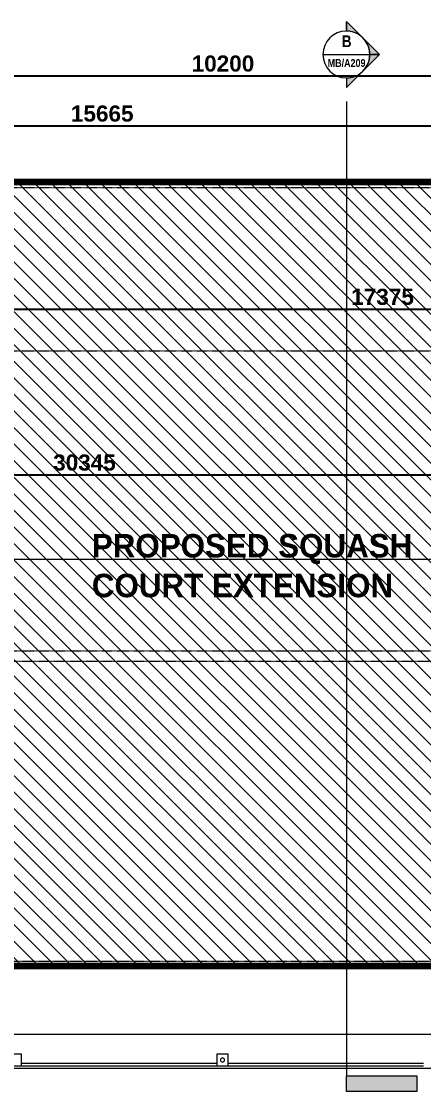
# Model space of a CAD drawing. Header units: inches. Extents: x 22 to 382261, y 22 to 371281.
# Drawn here: x 40717 to 49467, y 237327 to 260621 of the extents above; entities that cross this region are included whole.
import ezdxf

# ---------------------------------------------------------------- set-up
doc = ezdxf.new("R2010")
doc.units = ezdxf.units.IN
doc.header["$MEASUREMENT"] = 0
doc.linetypes.add('Grid Line 1_2_', pattern=[22.225, 12.7, -3.175, 3.175, -3.175])
for name, color, linetype, lineweight in [('A-ANNO-DIMS', 211, 'Continuous', 9), ('A-DETL-GENF', 92, 'Continuous', 9), ('A-DETL-THIN', 151, 'Continuous', 9), ('A-GLAZ', 151, 'Continuous', 9), ('A-GLAZ-SILL', 1, 'Continuous', 9), ('G-ANNO-SYMB', 111, 'Continuous', 9), ('G-ANNO-TEXT', 231, 'Continuous', 9), ('Q-CASE', 31, 'Continuous', 9), ('S-GRID', 1, 'Continuous', 9)]:
    doc.layers.add(name, color=color, linetype=linetype, lineweight=lineweight)
doc.styles.add('Arial Narrow_B', font='ARIALNB.TTF', dxfattribs={"height": 255})
doc.styles.add('Arial Narrow_B_1', font='ARIALNB.TTF', dxfattribs={"height": 170})
doc.styles.add('Arial_B', font='arialbd.ttf', dxfattribs={"height": 350.793651})
doc.styles.add('Century Gothic_B', font='GOTHICB.TTF', dxfattribs={"height": 510})
doc.dimstyles.new('2', dxfattribs={"dimscale": 304.8, "dimtxt": 346.888196, "dimasz": 0.221354, "dimexe": 1.338583, "dimexo": 0.0625, "dimgap": 0.278871, "dimtad": 1, "dimdec": 0, "dimzin": 0, "dimdsep": 46, "dimtxsty": 'Arial_B', "dimblk1": 'OBLIQUE', "dimblk2": 'OBLIQUE', "dimsah": 1, "dimcen": 0.09, "dimdle": 0.557743, "dimazin": 0, "dimtfac": 1, "dimtdec": 4, "dimtix": 1, "dimtmove": 0, "dimatfit": 3, "dimfxl": 0.557743, "dimfxlon": 1, "dimtvp": 1, "dimtolj": 1, "dimtzin": 0, "dimarcsym": 2})

# ---------------------------------------------------------------- blocks, each defined once
blk = doc.blocks.new('Windows_Sgl_Plain - 750 by 600-438113-SITE PLAN')
at = {"layer": 'A-GLAZ'}
for p, q in [((-375, -161), (-375, -123)), ((375, -161), (-375, -161)), ((375, -123), (375, -161))]:
    blk.add_line(p, q, dxfattribs=at)
at = {"layer": 'A-GLAZ-SILL'}
for p, q in [((-375, -161), (-375, -125)), ((375, -161), (-375, -161)), ((375, -125), (375, -161))]:
    blk.add_line(p, q, dxfattribs=at)
blk = doc.blocks.new('Dbl Plain - 1200 by 600-438114-SITE PLAN')
at = {"layer": 'A-GLAZ-SILL'}
for p, q in [((-885, -161), (-885, -125)), ((315, -161), (-885, -161)), ((315, -125), (315, -161))]:
    blk.add_line(p, q, dxfattribs=at)
blk = doc.blocks.new('Dbl Plain - 1200 by 600-438118-SITE PLAN')
at = {"layer": 'A-GLAZ-SILL'}
for p, q in [((315, 161), (-885, 161)), ((-885, 161), (-885, 125)), ((315, 125), (315, 161))]:
    blk.add_line(p, q, dxfattribs=at)
blk = doc.blocks.new('Casework 1 - Casework 1-382926-SITE PLAN')
at = {"layer": 'Q-CASE'}
for p, q in [((2281, -6742), (2031, -6742)), ((2281, -6992), (2281, -6742)), ((6781, -6742), (6531, -6742)), ((6531, -6742), (6531, -6992)), ((6781, -6992), (6781, -6742)), ((6531, -6939), (2281, -6939)), ((11031, -6939), (6781, -6939)), ((-14769, -7042), (26823, -7042)), ((2031, -6992), (2281, -6992)), ((2281, -6992), (6531, -6992)), ((6531, -6992), (6781, -6992)), ((6781, -6992), (11031, -6992))]:
    blk.add_line(p, q, dxfattribs=at)
at = {"layer": 'Q-CASE', "lineweight": 18}
for start, end in [(0, 180), (180, 0)]:
    blk.add_arc((6656, -6867), 45, start, end, dxfattribs=at)
blk = doc.blocks.new('Casework 6 - Casework 6-529220-SITE PLAN')
at = {"layer": 'Q-CASE'}
blk.add_line((14899, -6310), (-11421, -6310), dxfattribs=at)
blk = doc.blocks.new('Section - M_Section Tail - Filled-28045-SITE PLAN')
at = {"layer": 'G-ANNO-SYMB'}
blk.add_hatch(color=256, dxfattribs=at).paths.add_polyline_path([(0, 9), (0, 0), (-2, 0), (-2, 9)])
for p, q in [((0, 9), (-2, 9)), ((-2, 9), (-2, 0)), ((0, 0), (0, 9)), ((-2, 0), (0, 0))]:
    blk.add_line(p, q, dxfattribs=at)
blk = doc.blocks.new('Section - M_Section Head - Filled 2-912447-SITE PLAN')
at = {"layer": 'G-ANNO-SYMB'}
h = blk.add_hatch(color=256, dxfattribs=at)
edge = h.paths.add_edge_path()
edge.add_line((-6, 4.24), (-6, 3))
edge.add_arc((-6, 0), 3, 90, 135)
edge.add_line((-8.12, 2.12), (-6, 4.24))
h = blk.add_hatch(color=256, dxfattribs=at)
edge = h.paths.add_edge_path()
edge.add_line((-6, 4.24), (-3.88, 2.12))
edge.add_arc((-6, 0), 3, 45, 90)
edge.add_line((-6, 3), (-6, 4.24))
h = blk.add_hatch(color=256, dxfattribs=at)
edge = h.paths.add_edge_path()
edge.add_line((-10.24, 0), (-8.12, 2.12))
edge.add_arc((-6, 0), 3, 135, 180)
edge.add_line((-9, 0), (-10.24, 0))
h = blk.add_hatch(color=256, dxfattribs=at)
edge = h.paths.add_edge_path()
edge.add_line((-1.76, 0), (-3, 0))
edge.add_arc((-6, 0), 3, 360, 405)
edge.add_line((-3.88, 2.12), (-1.76, 0))
for p, q in [((-6, 4.24), (-10.24, 0)), ((-6, 4.24), (-8.12, 2.12)), ((-6, 3), (-6, 4.24)), ((-6, 4.24), (-6, 3)), ((-3.88, 2.12), (-6, 4.24)), ((-6, 4.24), (-1.76, 0)), ((-8.12, 2.12), (-10.24, 0)), ((-1.76, 0), (-3.88, 2.12)), ((-10.24, 0), (-9, 0)), ((-3, 0), (-1.76, 0)), ((-9, 0), (-10.24, 0)), ((-3, 0), (-1.76, 0))]:
    blk.add_line(p, q, dxfattribs=at)
for start, end in [(360, 180), (90, 135), (45, 90), (135, 180), (360, 45), (180, 360)]:
    blk.add_arc((-6, 0), 3, start, end, dxfattribs=at)
blk = doc.blocks.new('_Oblique')
at = {"color": 0, "linetype": 'ByBlock', "lineweight": -2}
blk.add_line((-0.5, -0.5), (0.5, 0.5), dxfattribs=at)
blk = doc.blocks.new('*D4661')
at = {"layer": 'A-ANNO-DIMS', "color": 0, "lineweight": -2, "transparency": 16777216}
for p, q in [((39887, 254209), (39887, 254768)), ((57262, 254511), (57262, 253952)), ((39717, 254360), (57432, 254360))]:
    blk.add_line(p, q, dxfattribs=at)
at = {"layer": 'Defpoints', "color": 0, "transparency": 16777216}
for p in [(57262, 254530), (39887, 254190), (57262, 254360)]:
    blk.add_point(p, dxfattribs=at)
at = {"layer": 'A-ANNO-DIMS', "color": 0, "lineweight": -2, "transparency": 16777216, "xscale": 67.46874999999999, "yscale": 67.46874999999999, "zscale": 67.46874999999999, "rotation": 180}
blk.add_blockref('_Oblique', (39887, 254360), dxfattribs=at)
at = {"layer": 'A-ANNO-DIMS', "color": 0, "lineweight": -2, "transparency": 16777216, "xscale": 67.46874999999999, "yscale": 67.46874999999999, "zscale": 67.46874999999999}
blk.add_blockref('_Oblique', (57262, 254360), dxfattribs=at)
at = {"layer": 'A-ANNO-DIMS', "color": 0, "transparency": 16777216, "insert": (48574, 254624), "char_height": 350.8, "width": 1585.77, "attachment_point": 5, "style": 'Arial_B'}
blk.add_mtext('\\A1;17375', dxfattribs=at)
blk = doc.blocks.new('*D4665')
at = {"layer": 'A-ANNO-DIMS', "color": 0, "lineweight": -2, "transparency": 16777216}
for p, q in [((34642, 258199), (34642, 258758)), ((50307, 258199), (50307, 258758)), ((34472, 258350), (50477, 258350))]:
    blk.add_line(p, q, dxfattribs=at)
at = {"layer": 'Defpoints', "color": 0, "transparency": 16777216}
for p in [(50307, 258350), (34642, 258180), (50307, 258180)]:
    blk.add_point(p, dxfattribs=at)
at = {"layer": 'A-ANNO-DIMS', "color": 0, "lineweight": -2, "transparency": 16777216, "xscale": 67.46874999999999, "yscale": 67.46874999999999, "zscale": 67.46874999999999, "rotation": 180}
blk.add_blockref('_Oblique', (34642, 258350), dxfattribs=at)
at = {"layer": 'A-ANNO-DIMS', "color": 0, "lineweight": -2, "transparency": 16777216, "xscale": 67.46874999999999, "yscale": 67.46874999999999, "zscale": 67.46874999999999}
blk.add_blockref('_Oblique', (50307, 258350), dxfattribs=at)
at = {"layer": 'A-ANNO-DIMS', "color": 0, "transparency": 16777216, "insert": (42475, 258614), "char_height": 350.8, "width": 1585.77, "attachment_point": 5, "style": 'Arial_B'}
blk.add_mtext('\\A1;15665', dxfattribs=at)
blk = doc.blocks.new('*D4668')
at = {"layer": 'A-ANNO-DIMS', "color": 0, "lineweight": -2, "transparency": 16777216}
for p, q in [((26917, 250904), (26917, 250345)), ((57262, 250904), (57262, 250345)), ((26747, 250753), (57432, 250753))]:
    blk.add_line(p, q, dxfattribs=at)
at = {"layer": 'Defpoints', "color": 0, "transparency": 16777216}
for p in [(26917, 250923), (57262, 250923), (57262, 250753)]:
    blk.add_point(p, dxfattribs=at)
at = {"layer": 'A-ANNO-DIMS', "color": 0, "lineweight": -2, "transparency": 16777216, "xscale": 67.46874999999999, "yscale": 67.46874999999999, "zscale": 67.46874999999999, "rotation": 180}
blk.add_blockref('_Oblique', (26917, 250753), dxfattribs=at)
at = {"layer": 'A-ANNO-DIMS', "color": 0, "lineweight": -2, "transparency": 16777216, "xscale": 67.46874999999999, "yscale": 67.46874999999999, "zscale": 67.46874999999999}
blk.add_blockref('_Oblique', (57262, 250753), dxfattribs=at)
at = {"layer": 'A-ANNO-DIMS', "color": 0, "transparency": 16777216, "insert": (42089, 251017), "char_height": 350.8, "width": 1585.77, "attachment_point": 5, "style": 'Arial_B'}
blk.add_mtext('\\A1;30345', dxfattribs=at)
blk = doc.blocks.new('*D4679')
at = {"layer": 'A-ANNO-DIMS', "color": 0, "lineweight": -2, "transparency": 16777216}
for p, q in [((50202, 259287), (50202, 259846)), ((40002, 259589), (40002, 259030)), ((39832, 259438), (50372, 259438))]:
    blk.add_line(p, q, dxfattribs=at)
at = {"layer": 'Defpoints', "color": 0, "transparency": 16777216}
for p in [(40002, 259608), (50202, 259438), (50202, 259268)]:
    blk.add_point(p, dxfattribs=at)
at = {"layer": 'A-ANNO-DIMS', "color": 0, "lineweight": -2, "transparency": 16777216, "xscale": 67.46874999999999, "yscale": 67.46874999999999, "zscale": 67.46874999999999, "rotation": 180}
blk.add_blockref('_Oblique', (40002, 259438), dxfattribs=at)
at = {"layer": 'A-ANNO-DIMS', "color": 0, "lineweight": -2, "transparency": 16777216, "xscale": 67.46874999999999, "yscale": 67.46874999999999, "zscale": 67.46874999999999}
blk.add_blockref('_Oblique', (50202, 259438), dxfattribs=at)
at = {"layer": 'A-ANNO-DIMS', "color": 0, "transparency": 16777216, "insert": (45102, 259702), "char_height": 350.8, "width": 1585.77, "attachment_point": 5, "style": 'Arial_B'}
blk.add_mtext('\\A1;10200', dxfattribs=at)

msp = doc.modelspace()

# ---------------------------------------------------------------- hatches: boundary and pattern name
at = {"layer": 'A-DETL-GENF'}
h = msp.add_hatch(dxfattribs=at)
h.set_pattern_fill('FP_4', color=174, style=0, pattern_type=2)
h.set_pattern_definition([(135, (38435.66, 244880.6), (-180.3122, -180.3122), [])])
h.paths.add_polyline_path([(39886.9, 240061.3), (57261.9, 240061.3), (57261.9, 257118.8), (52556.9, 257118.8), (52556.9, 258018.8), (50307.3, 258018.8), (50307.3, 257118.8), (34641.9, 257118.8), (34641.9, 256413.8), (33741.9, 256413.8), (33741.9, 253563.8), (39886.9, 253563.8), (39886.9, 240200.9)])

# ---------------------------------------------------------------- linework, layer by layer
at = {"layer": 'A-DETL-THIN', "color": 164, "lineweight": 140}
for p, q in [((50307.3, 257118.8), (34641.9, 257118.8)), ((39886.9, 240061.3), (57261.9, 240061.3))]:
    msp.add_line(p, q, dxfattribs=at)
at = {"layer": 'G-ANNO-SYMB'}
for p, q in [((47276.7, 259900.2), (48296.7, 259900.2)), ((47786.7, 258880.2), (47786.7, 237667.3)), ((25302.5, 248913.8), (62301.7, 248913.8))]:
    msp.add_line(p, q, dxfattribs=at)
at = {"layer": 'S-GRID', "linetype": 'Grid Line 1_2_'}
for p, q in [((25351.9, 257003.8), (64314.8, 257003.8)), ((25351.9, 253448.8), (64314.8, 253448.8)), ((25351.9, 246918.8), (64314.8, 246918.8)), ((25351.9, 246698.8), (62155.8, 246698.8)), ((25351.9, 240168.8), (64314.8, 240168.8))]:
    msp.add_line(p, q, dxfattribs=at)

# ---------------------------------------------------------------- block references
at = {"layer": 'A-GLAZ', "rotation": 180}
for p in [(41316.9, 256995.3), (42366.9, 256995.3), (43416.9, 256995.3)]:
    msp.add_blockref('Windows_Sgl_Plain - 750 by 600-438113-SITE PLAN', p, dxfattribs=at)
at = {"layer": 'A-GLAZ-SILL', "rotation": 180}
for p in [(44481.9, 256995.3), (48021.9, 256995.3)]:
    msp.add_blockref('Dbl Plain - 1200 by 600-438114-SITE PLAN', p, dxfattribs=at)
at = {"layer": 'A-GLAZ-SILL'}
msp.add_blockref('Dbl Plain - 1200 by 600-438118-SITE PLAN', (46481.9, 256995.3), dxfattribs=at)
at = {"layer": 'G-ANNO-SYMB', "xscale": 169.9999999999999, "yscale": 169.9999999999999, "zscale": 169.9999999999999, "rotation": 269.9999999999995}
msp.add_blockref('Section - M_Section Head - Filled 2-912447-SITE PLAN', (47786.7, 258880.2), dxfattribs=at)
at = {"layer": 'G-ANNO-SYMB', "extrusion": (0, 0, -1), "xscale": 169.9999999999999, "yscale": 169.9999999999999, "zscale": 169.9999999999999, "rotation": 90.00000000000064}
msp.add_blockref('Section - M_Section Tail - Filled-28045-SITE PLAN', (-47786.7, 237667.3), dxfattribs=at)
at = {"layer": 'Q-CASE'}
for name in ['Casework 6 - Casework 6-529220-SITE PLAN', 'Casework 1 - Casework 1-382926-SITE PLAN']:
    msp.add_blockref(name, (38435.7, 244880.6), dxfattribs=at)

# ---------------------------------------------------------------- texts
at = {"layer": 'G-ANNO-SYMB', "attachment_point": 1}
for s, insert, char_height, width, style in [('\\fArial Narrow|b1|i0|c0|p34|;B', (47689.1, 260316), 255, 258.945, 'Arial Narrow_B'), ('MB/A209', (47380.6, 259800.7), 170, 1008.523, 'Arial Narrow_B_1')]:
    msp.add_mtext(s, dxfattribs=dict(at, insert=insert, char_height=char_height, width=width, style=style))
at = {"layer": 'G-ANNO-TEXT', "color": 7, "char_height": 510, "attachment_point": 1, "style": 'Century Gothic_B'}
for s, insert, width in [('PROPOSED SQUASH ', (42249, 249463.4), 8395.272), ('COURT EXTENSION', (42249, 248597.6), 7672.951)]:
    msp.add_mtext(s, dxfattribs=dict(at, insert=insert, width=width))

# ---------------------------------------------------------------- dimensions: what is measured, and where the dimension line sits
at = {"layer": 'A-ANNO-DIMS'}
for base, p1, p2, override, picture, middle in [((50201.9, 259437.9), (40001.9, 259607.9), (50201.9, 259267.9), {"dimpost": '<>', "dimfxl": 10205.665093}, '*D4679', (45101.9, 259702)), ((50307.3, 258350), (34641.9, 258180), (50307.3, 258180), {"dimpost": '<>', "dimfxl": 15665.4}, '*D4665', (42474.6, 258614.1)), ((57261.9, 254359.9), (39886.9, 254189.9), (57261.9, 254529.9), {"dimpost": '<>', "dimfxl": 17378.3263}, '*D4661', (48574.4, 254624)), ((57261.9, 250753.3), (26916.9, 250923.3), (57261.9, 250923.3), {"dimpost": '<>', "dimfxl": 30345}, '*D4668', (42089.4, 251017.4))]:
    dim = msp.add_linear_dim(base=base, p1=p1, p2=p2, dimstyle='2', override=override, dxfattribs=at)
    dim.commit()
    dim.dimension.update_dxf_attribs({"geometry": picture, "text_midpoint": middle})

doc.saveas('drawing.dxf')
